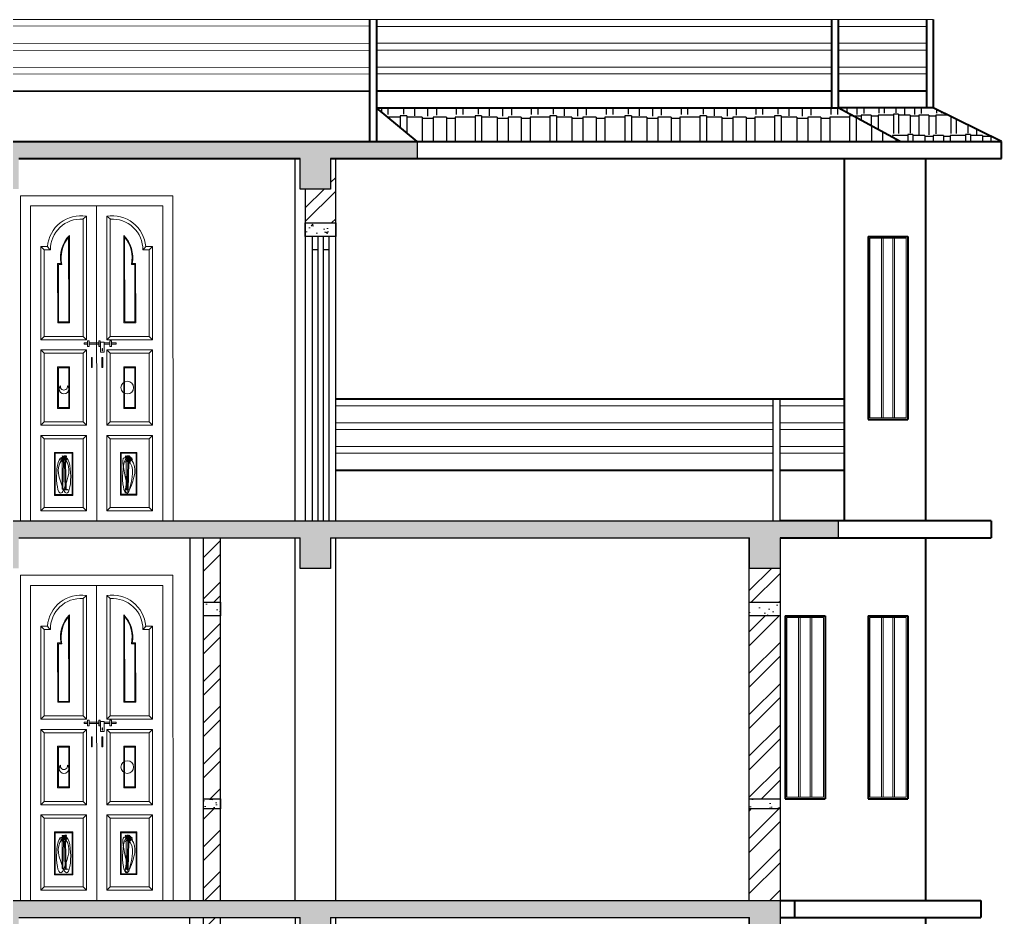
# Model space of a CAD drawing. Header units: inches. Extents: x -5587 to 4723, y -10407 to -7342.
# Drawn here: x 2697.2 to 2986.9, y -8529 to -8264 of the extents above; entities that cross this region are included whole.
import ezdxf

# ---------------------------------------------------------------- set-up
doc = ezdxf.new("R2010")
doc.units = ezdxf.units.IN
doc.header["$LTSCALE"] = 0.5
doc.header["$MEASUREMENT"] = 0
for name, color, linetype, lineweight in [('Dimention', 5, 'Continuous', 20), ('door', 202, 'Continuous', 5), ('elev 25', 143, 'Continuous', 20), ('HACTH', 8, 'Continuous', 5), ('wall', 20, 'Continuous', 40), ('win door light', 30, 'Continuous', 18)]:
    doc.layers.add(name, color=color, linetype=linetype, lineweight=lineweight)
pattern_1 = [(45, (9901.434, -126.219), (-6.098796, 6.098796), []), (45, (9905.5, -126.219), (-6.098796, 6.098796), [])]
pattern_2 = [(50, (9901.4343, -126.219), (7.1726018, -0.6275213), [0.75, -8.25]), (355, (9901.434, -126.219), (-1.3875133, 7.5219213), [0.6, -6.6]), (100.451444, (9902.032, -126.271), (5.7850885, 6.8944), [0.637402, -7.011421]), (46.1842, (9901.434, -124.219), (10.672413, -1.655193), [1.125, -12.375]), (96.63564, (9902.324, -124.357), (9.346619, 9.741186), [0.956103, -10.517138]), (351.18416, (9901.434, -124.219), (9.346619, 9.741186), [0.9, -9.9]), (21, (9902.4343, -124.719), (5.9690705, -4.026189), [0.75, -8.25]), (326, (9902.434, -124.719), (2.4331533, 7.2515005), [0.6, -6.6]), (71.451445, (9902.932, -125.0545), (8.4022238, 3.2253115), [0.637402, -7.011421]), (37.5, (9901.4343, -126.219), (0.12159855, 3.32893854), [0, -6.52, 0, -6.7, 0, -6.625]), (7.5, (9901.4343, -126.219), (2.6306954, 3.9441171), [0, -3.82, 0, -6.37, 0, -2.525]), (327.5, (9899.2043, -126.219), (5.33822436, -0.2255487), [0, -2.5, 0, -7.8, 0, -10.35]), (317.5, (9898.2043, -126.219), (5.8318617, 1.0010498), [0, -3.25, 0, -5.18, 0, -7.35])]

msp = doc.modelspace()

# ---------------------------------------------------------------- hatches: boundary and pattern name
h = msp.add_hatch()
h.set_pattern_fill('AR-RSHKE', color=256, scale=0.65, angle=180)
h.set_pattern_definition([(180, (7381.2524, -126.219), (-16.575, -7.8), [3.9, -3.25, 4.55, -1.95, 5.85, -2.6]), (180, (7377.3524, -126.544), (-16.575, -7.8), [3.25, -12.35, 2.6, -3.9]), (180, (7369.5524, -125.7315), (-16.575, -7.8), [1.95, -20.15]), (270, (7381.2524, -126.219), (5.525, -7.8), [7.475, -23.725]), (270, (7377.3524, -126.219), (5.525, -7.8), [7.3125, -23.8875]), (270, (7374.1024, -126.219), (5.525, -7.8), [6.825, -24.375]), (270, (7369.5524, -125.7315), (5.525, -7.8), [7.475, -23.725]), (270, (7367.6024, -125.7315), (5.525, -7.8), [7.475, -23.725]), (270, (7361.7524, -126.219), (5.525, -7.8), [7.15, -24.05])])
h.paths.add_polyline_path([(2957.02, -8299.97), (2938.73, -8289.97), (2802.5, -8289.97), (2814.5, -8299.97)])
h = msp.add_hatch()
h.set_pattern_fill('AR-RSHKE', color=256, scale=0.5, angle=180)
h.set_pattern_definition([(180, (7381.2524, -126.219), (-12.75, -6), [3, -2.5, 3.5, -1.5, 4.5, -2]), (180, (7378.2524, -126.469), (-12.75, -6), [2.5, -9.5, 2, -3]), (180, (7372.2524, -125.844), (-12.75, -6), [1.5, -15.5]), (270, (7381.2524, -126.219), (4.25, -6), [5.75, -18.25]), (270, (7378.2524, -126.219), (4.25, -6), [5.625, -18.375]), (270, (7375.7524, -126.219), (4.25, -6), [5.25, -18.75]), (270, (7372.2524, -125.844), (4.25, -6), [5.75, -18.25]), (270, (7370.7524, -125.844), (4.25, -6), [5.75, -18.25]), (270, (7366.2524, -126.219), (4.25, -6), [5.5, -18.5])])
h.paths.add_polyline_path([(2986.87, -8299.97), (2966.79, -8289.97), (2938.73, -8289.97), (2957.02, -8299.97)])
at = {"layer": 'Dimention', "ltscale": 40, "true_color": 0xf26722}
h = msp.add_hatch(dxfattribs=at)
h.set_pattern_fill('ANSI32', color=30, scale=23)
h.set_pattern_definition(pattern_1)
h.paths.add_polyline_path([(2790.5, -8304.97), (2789, -8304.97), (2789, -8313.97), (2781.5, -8313.97), (2781.5, -8323.97), (2790.5, -8323.97)])
h = msp.add_hatch(dxfattribs=at)
h.set_pattern_fill('ANSI32', color=30, scale=23)
h.set_pattern_definition(pattern_1)
h.paths.add_polyline_path([(2751.5, -8435.97), (2756.5, -8435.97), (2756.5, -8416.97), (2751.5, -8416.97)])
h = msp.add_hatch(dxfattribs=at)
h.set_pattern_fill('ANSI32', color=30, scale=23)
h.set_pattern_definition(pattern_1)
h.paths.add_polyline_path([(2921.59, -8435.97), (2921.59, -8425.97), (2912.47, -8425.97), (2912.47, -8435.97)])
h = msp.add_hatch(dxfattribs=at)
h.set_pattern_fill('ANSI32', color=30, scale=23)
h.set_pattern_definition(pattern_1)
h.paths.add_polyline_path([(2756.5, -8439.97), (2751.5, -8439.97), (2751.5, -8493.97), (2756.5, -8493.97)])
h = msp.add_hatch(dxfattribs=at)
h.set_pattern_fill('ANSI32', color=30, scale=23)
h.set_pattern_definition(pattern_1)
h.paths.add_polyline_path([(2921.59, -8439.97), (2912.47, -8439.97), (2912.47, -8493.97), (2921.59, -8493.97)])
h = msp.add_hatch(dxfattribs=at)
h.set_pattern_fill('ANSI32', color=30, scale=23)
h.set_pattern_definition(pattern_1)
h.paths.add_polyline_path([(2756.5, -8496.97), (2751.5, -8496.97), (2751.5, -8523.97), (2756.5, -8523.97)])
h = msp.add_hatch(dxfattribs=at)
h.set_pattern_fill('ANSI32', color=30, scale=23)
h.set_pattern_definition(pattern_1)
h.paths.add_polyline_path([(2912.47, -8523.97), (2921.59, -8523.97), (2921.59, -8496.97), (2912.47, -8496.97)])
h = msp.add_hatch(dxfattribs=at)
h.set_pattern_fill('ANSI32', color=30, scale=23)
h.set_pattern_definition(pattern_1)
h.paths.add_polyline_path([(2751.5, -8547.97), (2756.5, -8547.97), (2756.5, -8528.97), (2751.5, -8528.97)])
at = {"layer": 'HACTH'}
h = msp.add_hatch(dxfattribs=at)
h.set_pattern_fill('AR-CONC', color=256)
h.set_pattern_definition(pattern_2)
h.paths.add_polyline_path([(2688, -8304.97), (2688, -8313.97), (2697, -8313.97), (2697, -8304.97), (2780, -8304.97), (2780, -8313.97), (2789, -8313.97), (2789, -8304.97), (2814.5, -8304.97), (2814.5, -8299.97), (2560.35, -8299.97), (2560.35, -8304.97), (2560.35, -8313.97), (2569.35, -8313.97), (2569.36, -8304.97)])
h = msp.add_hatch(dxfattribs=at)
h.set_pattern_fill('AR-CONC', color=256)
h.set_pattern_definition(pattern_2)
h.paths.add_polyline_path([(2781.5, -8327.97), (2790.5, -8327.97), (2790.5, -8323.97), (2781.5, -8323.97)])
h = msp.add_hatch(dxfattribs=at)
h.set_pattern_fill('AR-CONC', color=256)
h.set_pattern_definition(pattern_2)
h.paths.add_polyline_path([(2921.59, -8411.97), (2938.82, -8411.97), (2938.82, -8416.97), (2921.59, -8416.97), (2921.59, -8425.97), (2912.47, -8425.97), (2912.47, -8416.97), (2789, -8416.97), (2789, -8425.97), (2780, -8425.97), (2780, -8416.97), (2697, -8416.97), (2697, -8425.97), (2688, -8425.97), (2688, -8416.97), (2680.93, -8416.97), (2600.93, -8360.97), (2560.35, -8360.97), (2560.35, -8355.97), (2612.5, -8355.97), (2612.5, -8362.97), (2622.5, -8362.97), (2622.5, -8369.97), (2632.5, -8369.97), (2632.5, -8376.97), (2642.5, -8376.97), (2642.5, -8383.97), (2652.5, -8383.97), (2652.5, -8390.97), (2662.5, -8390.97), (2662.5, -8397.97), (2672.5, -8397.97), (2672.5, -8404.97), (2682.5, -8404.97), (2682.5, -8411.97)])
h = msp.add_hatch(dxfattribs=at)
h.set_pattern_fill('AR-CONC', color=256)
h.set_pattern_definition(pattern_2)
h.paths.add_polyline_path([(2756.5, -8439.97), (2756.5, -8435.97), (2751.5, -8435.97), (2751.5, -8439.97)])
h = msp.add_hatch(dxfattribs=at)
h.set_pattern_fill('AR-CONC', color=256)
h.set_pattern_definition(pattern_2)
h.paths.add_polyline_path([(2921.59, -8439.97), (2921.59, -8435.97), (2912.47, -8435.97), (2912.47, -8439.97)])
h = msp.add_hatch(dxfattribs=at)
h.set_pattern_fill('AR-CONC', color=256)
h.set_pattern_definition(pattern_2)
h.paths.add_polyline_path([(2612.5, -8467.97), (2560.35, -8467.97), (2560.35, -8472.97), (2600.93, -8472.97), (2680.93, -8528.97), (2688, -8528.97), (2688, -8537.97), (2697, -8537.97), (2697, -8528.97), (2780, -8528.97), (2780, -8537.97), (2789, -8537.97), (2789, -8528.97), (2912.59, -8528.97), (2912.59, -8537.97), (2921.59, -8537.97), (2921.59, -8528.97), (2921.59, -8523.97), (2742.5, -8523.97), (2742.5, -8523.97), (2739.48, -8523.97), (2697.5, -8523.97), (2682.5, -8523.97), (2682.5, -8516.97), (2672.5, -8516.97), (2672.5, -8509.97), (2662.5, -8509.97), (2662.5, -8502.97), (2652.5, -8502.97), (2652.5, -8495.97), (2642.5, -8495.97), (2642.5, -8488.97), (2632.5, -8488.97), (2632.5, -8481.97), (2622.5, -8481.97), (2622.5, -8474.97), (2612.5, -8474.97)])
h = msp.add_hatch(dxfattribs=at)
h.set_pattern_fill('AR-CONC', color=256)
h.set_pattern_definition(pattern_2)
h.paths.add_polyline_path([(2756.5, -8496.97), (2756.5, -8493.97), (2751.5, -8493.97), (2751.5, -8496.97)])
h = msp.add_hatch(dxfattribs=at)
h.set_pattern_fill('AR-CONC', color=256)
h.set_pattern_definition(pattern_2)
h.paths.add_polyline_path([(2921.59, -8496.97), (2921.59, -8493.97), (2912.47, -8493.97), (2912.47, -8496.97)])

# ---------------------------------------------------------------- linework, layer by layer
for p, q in [((2814.5, -8299.97), (2814.5, -8304.97)), ((2778.5, -8411.97), (2778.5, -8304.97)), ((2790.5, -8411.97), (2790.5, -8304.97)), ((2790.5, -8411.97), (2790.5, -8304.97)), ((2781.5, -8313.97), (2781.5, -8411.97)), ((2783.5, -8327.97), (2783.5, -8411.97)), ((2785.25, -8327.97), (2785.25, -8411.97)), ((2786.75, -8327.97), (2786.75, -8411.97)), ((2788.5, -8327.97), (2788.5, -8411.97)), ((2785.25, -8331.97), (2783.5, -8331.97)), ((2788.5, -8331.97), (2786.75, -8331.97)), ((2919.59, -8411.97), (2919.59, -8375.97)), ((2921.59, -8411.97), (2921.59, -8375.97)), ((2938.82, -8416.97), (2938.82, -8411.97)), ((2697, -8416.97), (2780, -8416.97)), ((2747.5, -8416.97), (2747.5, -8523.97)), ((2751.5, -8523.97), (2751.5, -8416.97)), ((2756.5, -8523.97), (2756.5, -8416.97)), ((2778.5, -8523.97), (2778.5, -8416.97)), ((2789, -8416.97), (2912.59, -8416.97)), ((2790.5, -8523.97), (2790.5, -8416.97)), ((2912.47, -8523.97), (2912.47, -8416.97)), ((2921.59, -8416.97), (2921.59, -8635.97)), ((2697, -8528.97), (2780, -8528.97)), ((2747.5, -8635.97), (2747.5, -8528.97)), ((2751.5, -8635.97), (2751.5, -8528.97)), ((2756.5, -8635.97), (2756.5, -8528.97)), ((2778.5, -8528.97), (2778.5, -8635.97)), ((2789, -8528.97), (2912.59, -8528.97)), ((2790.5, -8635.97), (2790.5, -8528.97)), ((2912.47, -8635.97), (2912.47, -8528.97))]:
    msp.add_line(p, q)
for points in [[(2789, -8304.97), (2789, -8313.97), (2780, -8313.97), (2780, -8304.97)], [(2682.5, -8411.97), (2921.59, -8411.97)], [(2789, -8416.97), (2789, -8425.97), (2780, -8425.97), (2780, -8416.97)], [(2921.59, -8416.97), (2921.59, -8425.97), (2912.59, -8425.97), (2912.59, -8416.97)], [(2682.5, -8523.97), (2921.59, -8523.97)], [(2789, -8528.97), (2789, -8537.97), (2780, -8537.97), (2780, -8528.97)], [(2921.59, -8528.97), (2921.59, -8537.97), (2912.59, -8537.97), (2912.59, -8528.97)]]:
    msp.add_lwpolyline(points)
for points in [[(2781.5, -8323.97), (2790.5, -8323.97), (2790.5, -8327.97), (2781.5, -8327.97)], [(2751.5, -8435.97), (2756.5, -8435.97), (2756.5, -8439.97), (2751.5, -8439.97)], [(2912.47, -8435.97), (2921.59, -8435.97), (2921.59, -8439.97), (2912.47, -8439.97)], [(2751.5, -8493.97), (2756.5, -8493.97), (2756.5, -8496.97), (2751.5, -8496.97)], [(2912.47, -8493.97), (2921.59, -8493.97), (2921.59, -8496.97), (2912.47, -8496.97)]]:
    msp.add_lwpolyline(points, close=True)
at = {"layer": 'door'}
for p, q in [((2697.5, -8411.97), (2697.48, -8315.97)), ((2697.48, -8315.97), (2742.48, -8315.97)), ((2742.48, -8315.97), (2742.5, -8411.97)), ((2700.45, -8318.97), (2700.48, -8411.97)), ((2739.45, -8318.97), (2700.45, -8318.97)), ((2719.95, -8318.97), (2719.98, -8411.97)), ((2739.48, -8411.97), (2739.45, -8318.97)), ((2715.95, -8322.81), (2716.95, -8321.97)), ((2723.95, -8322.81), (2722.95, -8321.97)), ((2703.45, -8330.97), (2704.45, -8331.97)), ((2705.45, -8330.97), (2706.18, -8331.97)), ((2734.45, -8330.97), (2733.73, -8331.97)), ((2736.45, -8330.97), (2735.45, -8331.97)), ((2704.48, -8357.47), (2703.48, -8358.47)), ((2716.98, -8358.47), (2715.98, -8357.47)), ((2722.98, -8358.47), (2723.98, -8357.47)), ((2735.48, -8357.47), (2736.48, -8358.47)), ((2703.48, -8361.47), (2704.48, -8362.47)), ((2716.98, -8361.47), (2715.98, -8362.47)), ((2722.98, -8361.47), (2723.98, -8362.47)), ((2736.48, -8361.47), (2735.48, -8362.47)), ((2704.48, -8382.72), (2703.48, -8383.72)), ((2716.98, -8383.72), (2715.98, -8382.72)), ((2722.98, -8383.72), (2723.98, -8382.72)), ((2735.48, -8382.72), (2736.48, -8383.72)), ((2703.48, -8386.72), (2704.48, -8387.72)), ((2716.98, -8386.72), (2715.98, -8387.72)), ((2722.98, -8386.72), (2723.98, -8387.72)), ((2736.48, -8386.72), (2735.48, -8387.72)), ((2709.89, -8393.92), (2709.5, -8393.29)), ((2710.49, -8393.76), (2709.73, -8393.32)), ((2711.13, -8392.95), (2709.74, -8392.78)), ((2710.38, -8393.76), (2709.78, -8393.49)), ((2709.87, -8393.16), (2709.82, -8392.76)), ((2710.05, -8393.32), (2709.84, -8393.05)), ((2709.85, -8393), (2710.01, -8392.73)), ((2711.03, -8393.16), (2709.85, -8393)), ((2710.06, -8393.44), (2709.87, -8393.16)), ((2709.9, -8393.32), (2711.13, -8392.95)), ((2710.27, -8393.11), (2709.95, -8393)), ((2710.12, -8393.7), (2709.96, -8392.95)), ((2710.01, -8393.27), (2710.34, -8392.84)), ((2711.13, -8393.49), (2710.01, -8393.27)), ((2710.05, -8393.32), (2710.22, -8392.95)), ((2710.05, -8393.76), (2710.05, -8393.32)), ((2710.06, -8393.07), (2710.12, -8392.73)), ((2710.13, -8393.27), (2710.06, -8393.07)), ((2710.12, -8393.38), (2710.17, -8392.89)), ((2710.34, -8393.97), (2710.12, -8393.38)), ((2710.27, -8393.11), (2710.49, -8392.84)), ((2711.03, -8393.81), (2710.27, -8393.11)), ((2710.39, -8392.7), (2710.44, -8392.85)), ((2710.42, -8393.01), (2710.46, -8392.76)), ((2710.48, -8393.67), (2710.42, -8393.01)), ((2710.43, -8392.98), (2710.51, -8392.86)), ((2710.44, -8392.91), (2710.55, -8392.79)), ((2710.45, -8392.83), (2710.6, -8392.68)), ((2710.45, -8393.28), (2710.66, -8393.1)), ((2710.46, -8392.76), (2710.54, -8392.7)), ((2710.48, -8393.67), (2710.59, -8393.33)), ((2710.54, -8392.94), (2710.49, -8392.68)), ((2710.49, -8393.76), (2711.03, -8393.16)), ((2710.63, -8393.01), (2710.54, -8392.94)), ((2710.55, -8393.81), (2710.61, -8393.43)), ((2710.55, -8393.81), (2710.77, -8393.49)), ((2710.68, -8392.95), (2710.58, -8392.78)), ((2710.59, -8393.4), (2710.6, -8393.04)), ((2710.59, -8393.33), (2710.85, -8393.1)), ((2710.6, -8393.04), (2710.75, -8392.86)), ((2710.6, -8393.27), (2710.75, -8393.13)), ((2710.61, -8393.43), (2710.77, -8393.22)), ((2710.66, -8393.1), (2710.77, -8392.6)), ((2710.66, -8393.65), (2710.71, -8393.43)), ((2710.71, -8393.43), (2710.82, -8393.32)), ((2710.75, -8393.13), (2710.84, -8392.94)), ((2711.03, -8393.16), (2710.76, -8392.73)), ((2710.88, -8392.94), (2710.93, -8392.62)), ((2711.13, -8392.95), (2710.97, -8392.89)), ((2711.08, -8393.76), (2711.13, -8393.49)), ((2728.36, -8393.07), (2729.8, -8392.73)), ((2729.79, -8393.27), (2728.36, -8393.07)), ((2728.36, -8393.44), (2728.55, -8393.16)), ((2728.57, -8393), (2728.41, -8392.73)), ((2728.41, -8393.27), (2729.59, -8392.84)), ((2728.79, -8393.49), (2728.41, -8393.27)), ((2729.8, -8393.7), (2728.46, -8392.95)), ((2728.52, -8393.32), (2728.79, -8392.95)), ((2728.55, -8393.16), (2728.6, -8392.76)), ((2728.9, -8393.16), (2728.57, -8393)), ((2728.79, -8392.95), (2728.68, -8392.78)), ((2728.79, -8392.95), (2728.95, -8392.89)), ((2728.84, -8393.76), (2728.79, -8393.49)), ((2728.9, -8393.16), (2729.17, -8392.73)), ((2728.9, -8393.81), (2729.65, -8393.11)), ((2729.44, -8393.76), (2728.9, -8393.16)), ((2729.05, -8392.94), (2728.99, -8392.62)), ((2729.33, -8393.33), (2729.07, -8393.1)), ((2729.17, -8393.13), (2729.09, -8392.94)), ((2729.21, -8393.43), (2729.1, -8393.32)), ((2729.32, -8393.43), (2729.15, -8393.22)), ((2729.37, -8393.81), (2729.15, -8393.49)), ((2729.26, -8393.1), (2729.16, -8392.6)), ((2729.33, -8393.27), (2729.17, -8393.13)), ((2729.32, -8393.04), (2729.18, -8392.86)), ((2729.26, -8393.65), (2729.21, -8393.43)), ((2729.25, -8392.95), (2729.34, -8392.78)), ((2729.48, -8393.28), (2729.26, -8393.1)), ((2729.29, -8393.01), (2729.38, -8392.94)), ((2729.47, -8392.83), (2729.32, -8392.68)), ((2729.33, -8393.4), (2729.32, -8393.04)), ((2729.37, -8393.81), (2729.32, -8393.43)), ((2729.44, -8393.67), (2729.33, -8393.33)), ((2729.38, -8392.94), (2729.43, -8392.68)), ((2729.47, -8392.76), (2729.38, -8392.7)), ((2729.48, -8392.91), (2729.38, -8392.79)), ((2729.49, -8392.98), (2729.41, -8392.86)), ((2729.65, -8393.11), (2729.44, -8392.84)), ((2729.44, -8393.67), (2729.5, -8393.01)), ((2729.44, -8393.76), (2730.19, -8393.32)), ((2729.5, -8393.01), (2729.47, -8392.76)), ((2729.54, -8392.7), (2729.49, -8392.85)), ((2729.54, -8393.76), (2730.14, -8393.49)), ((2729.59, -8393.97), (2729.8, -8393.38)), ((2729.65, -8393.11), (2729.98, -8393)), ((2729.87, -8393.32), (2729.71, -8392.95)), ((2729.8, -8393.38), (2729.75, -8392.89)), ((2729.87, -8393.32), (2730.08, -8393.05)), ((2729.87, -8393.76), (2729.87, -8393.32)), ((2730.03, -8393.92), (2730.43, -8393.29)), ((2709.95, -8394.19), (2709.28, -8393.81)), ((2709.95, -8394.19), (2709.34, -8394.12)), ((2709.89, -8393.92), (2709.68, -8393.86)), ((2709.69, -8394.19), (2711.08, -8393.76)), ((2709.8, -8394.57), (2709.69, -8394.19)), ((2709.74, -8402.59), (2709.8, -8394.57)), ((2710.16, -8394.24), (2709.89, -8393.92)), ((2710.11, -8394.35), (2709.89, -8394.35)), ((2710.05, -8393.76), (2709.95, -8393.7)), ((2710.27, -8394.51), (2709.95, -8394.19)), ((2709.96, -8402.59), (2710.23, -8394.08)), ((2710.16, -8394.24), (2710.05, -8393.76)), ((2710.07, -8394.57), (2710.12, -8393.7)), ((2710.27, -8394.51), (2710.16, -8394.24)), ((2710.23, -8394.08), (2710.55, -8393.81)), ((2710.49, -8394.62), (2710.27, -8394.51)), ((2710.49, -8393.76), (2710.38, -8393.76)), ((2710.39, -8393.94), (2710.48, -8393.67)), ((2710.76, -8394.67), (2710.49, -8393.76)), ((2710.65, -8402.64), (2710.49, -8394.62)), ((2710.76, -8394.67), (2710.97, -8394.3)), ((2710.97, -8402.69), (2710.76, -8394.67)), ((2710.97, -8394.3), (2711.03, -8393.81)), ((2728.36, -8394.57), (2729.8, -8393.7)), ((2728.46, -8402.59), (2729.69, -8394.08)), ((2728.63, -8394.57), (2728.73, -8394.19)), ((2728.68, -8402.59), (2728.63, -8394.57)), ((2728.73, -8394.19), (2728.84, -8393.76)), ((2728.95, -8394.3), (2728.9, -8393.81)), ((2729.17, -8394.67), (2728.95, -8394.3)), ((2728.95, -8402.69), (2729.17, -8394.67)), ((2729.17, -8394.67), (2729.44, -8393.76)), ((2729.27, -8402.64), (2729.44, -8394.62)), ((2729.69, -8394.08), (2729.37, -8393.81)), ((2729.53, -8393.94), (2729.44, -8393.67)), ((2729.44, -8393.76), (2729.54, -8393.76)), ((2729.44, -8394.62), (2729.65, -8394.51)), ((2729.65, -8394.51), (2729.98, -8394.19)), ((2729.65, -8394.51), (2729.76, -8394.24)), ((2729.76, -8394.24), (2729.87, -8393.76)), ((2729.76, -8394.24), (2730.03, -8393.92)), ((2729.81, -8394.35), (2730.03, -8394.35)), ((2729.87, -8393.76), (2729.98, -8393.7)), ((2729.98, -8394.19), (2730.64, -8393.81)), ((2729.98, -8394.19), (2730.58, -8394.12)), ((2730.03, -8393.92), (2730.25, -8393.86)), ((2710.97, -8402.8), (2709.74, -8402.59)), ((2710.97, -8402.8), (2709.96, -8402.59)), ((2710.97, -8402.8), (2710.65, -8402.64)), ((2710.97, -8402.8), (2710.97, -8402.69)), ((2728.95, -8402.8), (2728.46, -8402.59)), ((2728.95, -8402.8), (2728.68, -8402.59)), ((2728.95, -8402.8), (2729.27, -8402.64)), ((2728.95, -8402.8), (2728.95, -8402.69)), ((2704.48, -8407.97), (2703.48, -8408.97)), ((2716.98, -8408.97), (2715.98, -8407.97)), ((2722.98, -8408.97), (2723.98, -8407.97)), ((2735.48, -8407.97), (2736.48, -8408.97)), ((2697.5, -8411.97), (2739.48, -8411.97)), ((2742.5, -8411.97), (2739.48, -8411.97)), ((2697.5, -8523.97), (2697.48, -8427.97)), ((2697.48, -8427.97), (2742.48, -8427.97)), ((2742.48, -8427.97), (2742.5, -8523.97)), ((2700.45, -8430.97), (2700.48, -8523.97)), ((2739.45, -8430.97), (2700.45, -8430.97)), ((2719.95, -8430.97), (2719.98, -8523.97)), ((2739.48, -8523.97), (2739.45, -8430.97)), ((2715.95, -8434.81), (2716.95, -8433.97)), ((2723.95, -8434.81), (2722.95, -8433.97)), ((2703.45, -8442.97), (2704.45, -8443.97)), ((2705.45, -8442.97), (2706.18, -8443.97)), ((2734.45, -8442.97), (2733.73, -8443.97)), ((2736.45, -8442.97), (2735.45, -8443.97)), ((2704.48, -8469.47), (2703.48, -8470.47)), ((2716.98, -8470.47), (2715.98, -8469.47)), ((2722.98, -8470.47), (2723.98, -8469.47)), ((2735.48, -8469.47), (2736.48, -8470.47)), ((2703.48, -8473.47), (2704.48, -8474.47)), ((2716.98, -8473.47), (2715.98, -8474.47)), ((2722.98, -8473.47), (2723.98, -8474.47)), ((2736.48, -8473.47), (2735.48, -8474.47)), ((2704.48, -8494.72), (2703.48, -8495.72)), ((2716.98, -8495.72), (2715.98, -8494.72)), ((2722.98, -8495.72), (2723.98, -8494.72)), ((2735.48, -8494.72), (2736.48, -8495.72)), ((2703.48, -8498.72), (2704.48, -8499.72)), ((2716.98, -8498.72), (2715.98, -8499.72)), ((2722.98, -8498.72), (2723.98, -8499.72)), ((2736.48, -8498.72), (2735.48, -8499.72)), ((2709.95, -8506.19), (2709.28, -8505.81)), ((2709.95, -8506.19), (2709.34, -8506.12)), ((2709.89, -8505.92), (2709.5, -8505.29)), ((2709.89, -8505.92), (2709.68, -8505.86)), ((2709.69, -8506.19), (2711.08, -8505.76)), ((2709.8, -8506.57), (2709.69, -8506.19)), ((2710.49, -8505.76), (2709.73, -8505.32)), ((2711.13, -8504.95), (2709.74, -8504.78)), ((2710.38, -8505.76), (2709.78, -8505.49)), ((2709.87, -8505.16), (2709.82, -8504.76)), ((2710.05, -8505.32), (2709.84, -8505.05)), ((2709.85, -8505), (2710.01, -8504.73)), ((2711.03, -8505.16), (2709.85, -8505)), ((2710.06, -8505.44), (2709.87, -8505.16)), ((2710.16, -8506.24), (2709.89, -8505.92)), ((2710.11, -8506.35), (2709.89, -8506.35)), ((2709.9, -8505.32), (2711.13, -8504.95)), ((2710.27, -8505.11), (2709.95, -8505)), ((2710.05, -8505.76), (2709.95, -8505.7)), ((2710.27, -8506.51), (2709.95, -8506.19)), ((2710.12, -8505.7), (2709.96, -8504.95)), ((2709.96, -8514.59), (2710.23, -8506.08)), ((2710.01, -8505.27), (2710.34, -8504.84)), ((2711.13, -8505.49), (2710.01, -8505.27)), ((2710.05, -8505.32), (2710.22, -8504.95)), ((2710.05, -8505.76), (2710.05, -8505.32)), ((2710.16, -8506.24), (2710.05, -8505.76)), ((2710.06, -8505.07), (2710.12, -8504.73)), ((2710.13, -8505.27), (2710.06, -8505.07)), ((2710.07, -8506.57), (2710.12, -8505.7)), ((2710.12, -8505.38), (2710.17, -8504.89)), ((2710.34, -8505.97), (2710.12, -8505.38)), ((2710.27, -8506.51), (2710.16, -8506.24)), ((2710.23, -8506.08), (2710.55, -8505.81)), ((2710.27, -8505.11), (2710.49, -8504.84)), ((2711.03, -8505.81), (2710.27, -8505.11)), ((2710.49, -8505.76), (2710.38, -8505.76)), ((2710.39, -8504.7), (2710.44, -8504.85)), ((2710.39, -8505.94), (2710.48, -8505.67)), ((2710.42, -8505.01), (2710.46, -8504.76)), ((2710.48, -8505.67), (2710.42, -8505.01)), ((2710.43, -8504.98), (2710.51, -8504.86)), ((2710.44, -8504.91), (2710.55, -8504.79)), ((2710.45, -8504.83), (2710.6, -8504.68)), ((2710.45, -8505.28), (2710.66, -8505.1)), ((2710.46, -8504.76), (2710.54, -8504.7)), ((2710.48, -8505.67), (2710.59, -8505.33)), ((2710.54, -8504.94), (2710.49, -8504.68)), ((2710.49, -8505.76), (2711.03, -8505.16)), ((2710.76, -8506.67), (2710.49, -8505.76)), ((2710.63, -8505.01), (2710.54, -8504.94)), ((2710.55, -8505.81), (2710.61, -8505.43)), ((2710.55, -8505.81), (2710.77, -8505.49)), ((2710.68, -8504.95), (2710.58, -8504.78)), ((2710.59, -8505.4), (2710.6, -8505.04)), ((2710.59, -8505.33), (2710.85, -8505.1)), ((2710.6, -8505.04), (2710.75, -8504.86)), ((2710.6, -8505.27), (2710.75, -8505.13)), ((2710.61, -8505.43), (2710.77, -8505.22)), ((2710.66, -8505.1), (2710.77, -8504.6)), ((2710.66, -8505.65), (2710.71, -8505.43)), ((2710.71, -8505.43), (2710.82, -8505.32)), ((2710.75, -8505.13), (2710.84, -8504.94)), ((2711.03, -8505.16), (2710.76, -8504.73)), ((2710.76, -8506.67), (2710.97, -8506.3)), ((2710.88, -8504.94), (2710.93, -8504.62)), ((2711.13, -8504.95), (2710.97, -8504.89)), ((2710.97, -8506.3), (2711.03, -8505.81)), ((2711.08, -8505.76), (2711.13, -8505.49)), ((2728.36, -8505.07), (2729.8, -8504.73)), ((2729.79, -8505.27), (2728.36, -8505.07)), ((2728.36, -8505.44), (2728.55, -8505.16)), ((2728.36, -8506.57), (2729.8, -8505.7)), ((2728.57, -8505), (2728.41, -8504.73)), ((2728.41, -8505.27), (2729.59, -8504.84)), ((2728.79, -8505.49), (2728.41, -8505.27)), ((2729.8, -8505.7), (2728.46, -8504.95)), ((2728.46, -8514.59), (2729.69, -8506.08)), ((2728.52, -8505.32), (2728.79, -8504.95)), ((2728.55, -8505.16), (2728.6, -8504.76)), ((2728.9, -8505.16), (2728.57, -8505)), ((2728.63, -8506.57), (2728.73, -8506.19)), ((2728.79, -8504.95), (2728.68, -8504.78)), ((2728.73, -8506.19), (2728.84, -8505.76)), ((2728.79, -8504.95), (2728.95, -8504.89)), ((2728.84, -8505.76), (2728.79, -8505.49)), ((2728.9, -8505.16), (2729.17, -8504.73)), ((2728.9, -8505.81), (2729.65, -8505.11)), ((2729.44, -8505.76), (2728.9, -8505.16)), ((2728.95, -8506.3), (2728.9, -8505.81)), ((2729.17, -8506.67), (2728.95, -8506.3)), ((2729.05, -8504.94), (2728.99, -8504.62)), ((2729.33, -8505.33), (2729.07, -8505.1)), ((2729.17, -8505.13), (2729.09, -8504.94)), ((2729.21, -8505.43), (2729.1, -8505.32)), ((2729.32, -8505.43), (2729.15, -8505.22)), ((2729.37, -8505.81), (2729.15, -8505.49)), ((2729.26, -8505.1), (2729.16, -8504.6)), ((2729.33, -8505.27), (2729.17, -8505.13)), ((2729.17, -8506.67), (2729.44, -8505.76)), ((2729.32, -8505.04), (2729.18, -8504.86)), ((2729.26, -8505.65), (2729.21, -8505.43)), ((2729.25, -8504.95), (2729.34, -8504.78)), ((2729.48, -8505.28), (2729.26, -8505.1)), ((2729.29, -8505.01), (2729.38, -8504.94)), ((2729.47, -8504.83), (2729.32, -8504.68)), ((2729.33, -8505.4), (2729.32, -8505.04)), ((2729.37, -8505.81), (2729.32, -8505.43)), ((2729.44, -8505.67), (2729.33, -8505.33)), ((2729.69, -8506.08), (2729.37, -8505.81)), ((2729.38, -8504.94), (2729.43, -8504.68)), ((2729.47, -8504.76), (2729.38, -8504.7)), ((2729.48, -8504.91), (2729.38, -8504.79)), ((2729.49, -8504.98), (2729.41, -8504.86)), ((2729.65, -8505.11), (2729.44, -8504.84)), ((2729.44, -8505.67), (2729.5, -8505.01)), ((2729.44, -8505.76), (2730.19, -8505.32)), ((2729.53, -8505.94), (2729.44, -8505.67)), ((2729.44, -8505.76), (2729.54, -8505.76)), ((2729.5, -8505.01), (2729.47, -8504.76)), ((2729.54, -8504.7), (2729.49, -8504.85)), ((2729.54, -8505.76), (2730.14, -8505.49)), ((2729.59, -8505.97), (2729.8, -8505.38)), ((2729.65, -8505.11), (2729.98, -8505)), ((2729.65, -8506.51), (2729.98, -8506.19)), ((2729.65, -8506.51), (2729.76, -8506.24)), ((2729.87, -8505.32), (2729.71, -8504.95)), ((2729.8, -8505.38), (2729.75, -8504.89)), ((2729.76, -8506.24), (2729.87, -8505.76)), ((2729.76, -8506.24), (2730.03, -8505.92)), ((2729.81, -8506.35), (2730.03, -8506.35)), ((2729.87, -8505.32), (2730.08, -8505.05)), ((2729.87, -8505.76), (2729.87, -8505.32)), ((2729.87, -8505.76), (2729.98, -8505.7)), ((2729.98, -8506.19), (2730.64, -8505.81)), ((2729.98, -8506.19), (2730.58, -8506.12)), ((2730.03, -8505.92), (2730.43, -8505.29)), ((2730.03, -8505.92), (2730.25, -8505.86)), ((2709.74, -8514.59), (2709.8, -8506.57)), ((2710.49, -8506.62), (2710.27, -8506.51)), ((2710.65, -8514.64), (2710.49, -8506.62)), ((2710.97, -8514.69), (2710.76, -8506.67)), ((2728.68, -8514.59), (2728.63, -8506.57)), ((2728.95, -8514.69), (2729.17, -8506.67)), ((2729.27, -8514.64), (2729.44, -8506.62)), ((2729.44, -8506.62), (2729.65, -8506.51)), ((2710.97, -8514.8), (2709.74, -8514.59)), ((2710.97, -8514.8), (2709.96, -8514.59)), ((2710.97, -8514.8), (2710.65, -8514.64)), ((2710.97, -8514.8), (2710.97, -8514.69)), ((2728.95, -8514.8), (2728.46, -8514.59)), ((2728.95, -8514.8), (2728.68, -8514.59)), ((2728.95, -8514.8), (2729.27, -8514.64)), ((2728.95, -8514.8), (2728.95, -8514.69)), ((2704.48, -8519.97), (2703.48, -8520.97)), ((2716.98, -8520.97), (2715.98, -8519.97)), ((2722.98, -8520.97), (2723.98, -8519.97)), ((2735.48, -8519.97), (2736.48, -8520.97)), ((2697.5, -8523.97), (2739.48, -8523.97)), ((2742.5, -8523.97), (2739.48, -8523.97))]:
    msp.add_line(p, q, dxfattribs=at)
for points in [[(2716.95, -8321.97), (2716.95, -8321.97), (2716.98, -8358.47), (2703.48, -8358.47), (2703.45, -8330.97), (2705.45, -8330.97, -0.438372)], [(2715.95, -8322.86), (2715.98, -8357.47), (2704.48, -8357.47), (2704.45, -8331.97), (2706.31, -8331.97, -0.4384)], [(2722.95, -8321.97), (2722.95, -8321.97), (2722.98, -8358.47), (2736.48, -8358.47), (2736.45, -8330.97), (2734.45, -8330.97, 0.438372)], [(2723.95, -8322.86), (2723.98, -8357.47), (2735.48, -8357.47), (2735.45, -8331.97), (2733.6, -8331.97, 0.4384)], [(2711.95, -8327.65), (2711.98, -8353.47), (2708.48, -8353.47), (2708.45, -8335.97), (2709.45, -8335.97, -0.244416)], [(2711.7, -8328.19), (2711.73, -8353.22), (2708.73, -8353.22), (2708.7, -8336.22), (2709.71, -8336.22, -0.235961)], [(2727.95, -8327.65), (2727.98, -8353.47), (2731.48, -8353.47), (2731.45, -8335.97), (2730.45, -8335.97, 0.244416)], [(2728.2, -8328.19), (2728.23, -8353.22), (2731.23, -8353.22), (2731.2, -8336.22), (2730.2, -8336.22, 0.235961)], [(2716.95, -8433.97), (2716.95, -8433.97), (2716.98, -8470.47), (2703.48, -8470.47), (2703.45, -8442.97), (2705.45, -8442.97, -0.438372)], [(2722.95, -8433.97), (2722.95, -8433.97), (2722.98, -8470.47), (2736.48, -8470.47), (2736.45, -8442.97), (2734.45, -8442.97, 0.438372)], [(2715.95, -8434.86), (2715.98, -8469.47), (2704.48, -8469.47), (2704.45, -8443.97), (2706.31, -8443.97, -0.4384)], [(2723.95, -8434.86), (2723.98, -8469.47), (2735.48, -8469.47), (2735.45, -8443.97), (2733.6, -8443.97, 0.4384)], [(2711.95, -8439.65), (2711.98, -8465.47), (2708.48, -8465.47), (2708.45, -8447.97), (2709.45, -8447.97, -0.244416)], [(2727.95, -8439.65), (2727.98, -8465.47), (2731.48, -8465.47), (2731.45, -8447.97), (2730.45, -8447.97, 0.244416)], [(2711.7, -8440.19), (2711.73, -8465.22), (2708.73, -8465.22), (2708.7, -8448.22), (2709.71, -8448.22, -0.235961)], [(2728.2, -8440.19), (2728.23, -8465.22), (2731.23, -8465.22), (2731.2, -8448.22), (2730.2, -8448.22, 0.235961)]]:
    msp.add_lwpolyline(points, format="xyb", close=True, dxfattribs=at)
for points in [[(2703.48, -8361.47), (2716.98, -8361.47), (2716.98, -8383.72), (2703.48, -8383.72)], [(2717.31, -8358.77), (2717.77, -8358.77), (2717.77, -8360.45), (2717.31, -8360.45)], [(2720.58, -8358.77), (2721.04, -8358.77), (2721.04, -8360.45), (2720.58, -8360.45)], [(2721.09, -8359.19), (2722.2, -8359.19), (2722.2, -8362.13), (2721.09, -8362.13)], [(2721.56, -8361.06), (2721.7, -8361.06), (2721.7, -8361.7), (2721.56, -8361.7)], [(2736.48, -8361.47), (2722.98, -8361.47), (2722.98, -8383.72), (2736.48, -8383.72)], [(2723.88, -8358.77), (2724.34, -8358.77), (2724.34, -8360.45), (2723.88, -8360.45)], [(2704.48, -8362.47), (2715.98, -8362.47), (2715.98, -8382.72), (2704.48, -8382.72)], [(2718.41, -8363.67), (2718.66, -8363.67), (2718.66, -8366.62), (2718.41, -8366.62)], [(2721.5, -8363.67), (2721.75, -8363.67), (2721.75, -8366.62), (2721.5, -8366.62)], [(2735.48, -8362.47), (2723.98, -8362.47), (2723.98, -8382.72), (2735.48, -8382.72)], [(2708.46, -8366.47), (2711.96, -8366.47), (2711.96, -8378.72), (2708.46, -8378.72)], [(2708.71, -8366.72), (2711.71, -8366.72), (2711.71, -8378.47), (2708.71, -8378.47)], [(2731.46, -8366.47), (2727.96, -8366.47), (2727.96, -8378.72), (2731.46, -8378.72)], [(2731.21, -8366.72), (2728.21, -8366.72), (2728.21, -8378.47), (2731.21, -8378.47)], [(2703.48, -8408.97), (2703.48, -8386.72), (2716.98, -8386.72), (2716.98, -8408.97), (2703.48, -8408.97)], [(2704.48, -8407.97), (2704.48, -8387.72), (2715.98, -8387.72), (2715.98, -8407.97), (2704.48, -8407.97)], [(2722.98, -8408.97), (2736.48, -8408.97), (2736.48, -8386.72), (2722.98, -8386.72)], [(2723.98, -8407.97), (2735.48, -8407.97), (2735.48, -8387.72), (2723.98, -8387.72)], [(2712.94, -8404.44), (2707.51, -8404.44), (2707.51, -8391.72), (2712.94, -8391.72)], [(2712.69, -8404.19), (2707.76, -8404.19), (2707.76, -8391.97), (2712.69, -8391.97)], [(2726.97, -8404.33), (2731.8, -8404.33), (2731.8, -8391.72), (2726.97, -8391.72)], [(2727.18, -8404.08), (2731.63, -8404.08), (2731.63, -8391.97), (2727.18, -8391.97)], [(2717.31, -8470.77), (2717.77, -8470.77), (2717.77, -8472.45), (2717.31, -8472.45)], [(2720.58, -8470.77), (2721.04, -8470.77), (2721.04, -8472.45), (2720.58, -8472.45)], [(2721.09, -8471.19), (2722.2, -8471.19), (2722.2, -8474.13), (2721.09, -8474.13)], [(2723.88, -8470.77), (2724.34, -8470.77), (2724.34, -8472.45), (2723.88, -8472.45)], [(2703.48, -8473.47), (2716.98, -8473.47), (2716.98, -8495.72), (2703.48, -8495.72)], [(2704.48, -8474.47), (2715.98, -8474.47), (2715.98, -8494.72), (2704.48, -8494.72)], [(2721.56, -8473.06), (2721.7, -8473.06), (2721.7, -8473.7), (2721.56, -8473.7)], [(2736.48, -8473.47), (2722.98, -8473.47), (2722.98, -8495.72), (2736.48, -8495.72)], [(2735.48, -8474.47), (2723.98, -8474.47), (2723.98, -8494.72), (2735.48, -8494.72)], [(2718.41, -8475.67), (2718.66, -8475.67), (2718.66, -8478.62), (2718.41, -8478.62)], [(2721.5, -8475.67), (2721.75, -8475.67), (2721.75, -8478.62), (2721.5, -8478.62)], [(2708.46, -8478.47), (2711.96, -8478.47), (2711.96, -8490.72), (2708.46, -8490.72)], [(2708.71, -8478.72), (2711.71, -8478.72), (2711.71, -8490.47), (2708.71, -8490.47)], [(2731.46, -8478.47), (2727.96, -8478.47), (2727.96, -8490.72), (2731.46, -8490.72)], [(2731.21, -8478.72), (2728.21, -8478.72), (2728.21, -8490.47), (2731.21, -8490.47)], [(2703.48, -8520.97), (2703.48, -8498.72), (2716.98, -8498.72), (2716.98, -8520.97), (2703.48, -8520.97)], [(2704.48, -8519.97), (2704.48, -8499.72), (2715.98, -8499.72), (2715.98, -8519.97), (2704.48, -8519.97)], [(2722.98, -8520.97), (2736.48, -8520.97), (2736.48, -8498.72), (2722.98, -8498.72)], [(2723.98, -8519.97), (2735.48, -8519.97), (2735.48, -8499.72), (2723.98, -8499.72)], [(2712.94, -8516.44), (2707.51, -8516.44), (2707.51, -8503.72), (2712.94, -8503.72)], [(2712.69, -8516.19), (2707.76, -8516.19), (2707.76, -8503.97), (2712.69, -8503.97)], [(2726.97, -8516.33), (2731.8, -8516.33), (2731.8, -8503.72), (2726.97, -8503.72)], [(2727.18, -8516.08), (2731.63, -8516.08), (2731.63, -8503.97), (2727.18, -8503.97)]]:
    msp.add_lwpolyline(points, close=True, dxfattribs=at)
for points in [[(2717.31, -8359.75), (2716.27, -8359.75), (2716.27, -8359.36), (2717.31, -8359.36)], [(2717.77, -8359.36), (2720.58, -8359.36)], [(2720.58, -8359.75), (2717.77, -8359.75)], [(2721.04, -8359.36), (2721.09, -8359.36)], [(2721.09, -8359.75), (2721.04, -8359.75)], [(2722.2, -8359.36), (2723.88, -8359.36)], [(2723.88, -8359.75), (2722.2, -8359.75)], [(2724.34, -8359.36), (2725.74, -8359.36), (2725.74, -8359.75), (2724.34, -8359.75)], [(2717.31, -8471.75), (2716.27, -8471.75), (2716.27, -8471.36), (2717.31, -8471.36)], [(2717.77, -8471.36), (2720.58, -8471.36)], [(2721.04, -8471.36), (2721.09, -8471.36)], [(2722.2, -8471.36), (2723.88, -8471.36)], [(2724.34, -8471.36), (2725.74, -8471.36), (2725.74, -8471.75), (2724.34, -8471.75)], [(2720.58, -8471.75), (2717.77, -8471.75)], [(2721.09, -8471.75), (2721.04, -8471.75)], [(2723.88, -8471.75), (2722.2, -8471.75)]]:
    msp.add_lwpolyline(points, dxfattribs=at)
for centre in [(2728.98, -8372.6), (2728.98, -8484.6)]:
    msp.add_circle(centre, 1.86, dxfattribs=at)
for centre, radius, start, end in [((2710.31, -8373.03), 1.43, 135.6346, 44.3654), ((2710.31, -8372.27), 1.05, 166.7909, 13.2091), ((2710.22, -8402.52), 0.0956, 187.8111, 352.1889), ((2729.7, -8402.52), 0.0956, 187.8111, 352.1889), ((2710.31, -8485.03), 1.43, 135.6346, 44.3654), ((2710.31, -8484.27), 1.05, 166.7909, 13.2091), ((2710.22, -8514.52), 0.0956, 187.8111, 352.1889), ((2729.7, -8514.52), 0.0956, 187.8111, 352.1889)]:
    msp.add_arc(centre, radius, start, end, dxfattribs=at)
for centre in [(2710.97, -8402.74), (2710.97, -8514.74)]:
    msp.add_ellipse(centre, major_axis=(-0.613, 0), ratio=0.098223, dxfattribs=at)
at = {"layer": 'door', "extrusion": (0, 0, -1)}
for centre in [(2728.95, -8402.74), (2728.95, -8514.74)]:
    msp.add_ellipse(centre, major_axis=(0.613, 0), ratio=0.098223, dxfattribs=at)
at = {"layer": 'door'}
for points in [[(2710.09, -8402.74), (2710.09, -8403.03), (2709.8, -8403.53), (2710.03, -8393.34), (2710.73, -8393.95), (2710.32, -8402.54)], [(2710.36, -8402.74), (2710.36, -8403.03), (2710.65, -8403.53), (2710.42, -8393.34), (2709.72, -8393.95), (2710.13, -8402.54)], [(2728.34, -8402.74), (2728.34, -8403.03), (2728.63, -8403.53), (2728.4, -8393.34), (2729.2, -8393.95), (2729.61, -8402.54)], [(2729.56, -8402.74), (2729.56, -8403.03), (2729.27, -8403.53), (2729.51, -8393.34), (2730.2, -8393.95), (2729.8, -8402.54)], [(2710.09, -8514.74), (2710.09, -8515.03), (2709.8, -8515.53), (2710.03, -8505.34), (2710.73, -8505.95), (2710.32, -8514.54)], [(2710.36, -8514.74), (2710.36, -8515.03), (2710.65, -8515.53), (2710.42, -8505.34), (2709.72, -8505.95), (2710.13, -8514.54)], [(2728.34, -8514.74), (2728.34, -8515.03), (2728.63, -8515.53), (2728.4, -8505.34), (2729.2, -8505.95), (2729.61, -8514.54)], [(2729.56, -8514.74), (2729.56, -8515.03), (2729.27, -8515.53), (2729.51, -8505.34), (2730.2, -8505.95), (2729.8, -8514.54)]]:
    msp.add_spline(points, degree=3, dxfattribs=at)
at = {"layer": 'elev 25'}
for p, q in [((2966.79, -8263.97), (2560.35, -8263.97)), ((2800.5, -8265.8), (2562.35, -8266)), ((2936.73, -8265.97), (2802.5, -8265.97)), ((2964.79, -8265.97), (2938.73, -8265.97)), ((2800.5, -8270.97), (2562.35, -8271.17)), ((2936.73, -8270.97), (2802.5, -8270.97)), ((2964.79, -8270.97), (2938.73, -8270.97)), ((2800.5, -8272.97), (2562.35, -8273.17)), ((2936.73, -8272.97), (2802.5, -8272.97)), ((2964.79, -8272.97), (2938.73, -8272.97)), ((2800.5, -8277.97), (2562.35, -8278.17)), ((2800.5, -8279.97), (2562.35, -8280.17)), ((2936.73, -8277.97), (2802.5, -8277.97)), ((2936.73, -8279.97), (2802.5, -8279.97)), ((2964.79, -8277.97), (2938.73, -8277.97)), ((2964.79, -8279.97), (2938.73, -8279.97)), ((2919.59, -8377.97), (2790.5, -8377.97)), ((2940.54, -8377.97), (2921.59, -8377.97)), ((2919.59, -8382.97), (2790.5, -8382.97)), ((2940.54, -8382.97), (2921.59, -8382.97)), ((2919.59, -8384.97), (2790.5, -8384.97)), ((2940.54, -8384.97), (2921.59, -8384.97)), ((2919.59, -8389.97), (2790.5, -8389.97)), ((2940.54, -8389.97), (2921.59, -8389.97)), ((2919.59, -8391.97), (2790.5, -8391.97)), ((2940.54, -8391.97), (2921.59, -8391.97))]:
    msp.add_line(p, q, dxfattribs=at)
at = {"layer": 'wall'}
for p, q in [((2800.5, -8263.97), (2800.5, -8299.97)), ((2802.5, -8263.97), (2802.5, -8299.97)), ((2936.73, -8263.97), (2936.73, -8289.97)), ((2938.73, -8263.97), (2938.73, -8289.97)), ((2964.79, -8263.97), (2964.79, -8289.97)), ((2966.79, -8263.97), (2966.79, -8289.97)), ((2562.35, -8285.17), (2800.5, -8284.97)), ((2802.5, -8284.97), (2936.73, -8284.97)), ((2938.73, -8284.97), (2964.79, -8284.97)), ((2814.5, -8299.97), (2802.5, -8289.97)), ((2802.5, -8289.97), (2938.73, -8289.97)), ((2957.02, -8299.97), (2938.73, -8289.97)), ((2966.79, -8289.97), (2938.73, -8289.97)), ((2986.87, -8299.97), (2966.79, -8289.97)), ((2542.27, -8299.97), (2986.87, -8299.97)), ((2986.87, -8304.97), (2986.87, -8299.97)), ((2697, -8304.97), (2780, -8304.97)), ((2789, -8304.97), (2986.87, -8304.97)), ((2940.54, -8304.97), (2940.54, -8411.97)), ((2964.45, -8304.97), (2964.45, -8411.97)), ((2947.58, -8327.97), (2947.58, -8381.97)), ((2947.58, -8327.97), (2947.58, -8381.97)), ((2947.58, -8327.97), (2959.29, -8327.97)), ((2959.29, -8327.97), (2959.29, -8381.97)), ((2959.29, -8327.97), (2959.29, -8381.97)), ((2940.54, -8375.97), (2790.5, -8375.97)), ((2947.58, -8381.97), (2959.29, -8381.97)), ((2790.5, -8396.97), (2919.59, -8396.97)), ((2921.59, -8396.97), (2940.54, -8396.97)), ((2983.86, -8411.97), (2921.59, -8411.97)), ((2983.86, -8411.97), (2983.86, -8416.97)), ((2921.59, -8416.97), (2983.86, -8416.97)), ((2964.45, -8416.97), (2964.45, -8523.97)), ((2923.11, -8439.97), (2923.11, -8493.97)), ((2923.11, -8439.97), (2923.11, -8493.97)), ((2923.11, -8439.97), (2934.88, -8439.97)), ((2934.88, -8439.97), (2934.88, -8493.97)), ((2934.88, -8439.97), (2934.88, -8493.97)), ((2947.53, -8439.97), (2947.53, -8493.97)), ((2947.53, -8439.97), (2947.53, -8493.97)), ((2947.53, -8439.97), (2959.29, -8439.97)), ((2959.29, -8439.97), (2959.29, -8493.97)), ((2959.29, -8439.97), (2959.29, -8493.97)), ((2923.11, -8493.97), (2934.88, -8493.97)), ((2947.53, -8493.97), (2959.29, -8493.97)), ((2921.59, -8523.97), (2980.85, -8523.97)), ((2925.87, -8523.97), (2925.87, -8528.97)), ((2980.85, -8523.97), (2980.85, -8528.97)), ((2921.59, -8528.97), (2980.85, -8528.97)), ((2964.45, -8528.97), (2964.45, -8640.97))]:
    msp.add_line(p, q, dxfattribs=at)
at = {"layer": 'win door light'}
for p, q in [((2951.5, -8328.47), (2951.5, -8381.48)), ((2951.99, -8328.47), (2951.99, -8381.48)), ((2954.86, -8328.47), (2954.86, -8381.48)), ((2955.36, -8328.47), (2955.36, -8381.48)), ((2927.07, -8440.47), (2927.07, -8493.48)), ((2927.56, -8440.47), (2927.56, -8493.48)), ((2930.43, -8440.47), (2930.43, -8493.48)), ((2930.92, -8440.47), (2930.92, -8493.48)), ((2951.48, -8440.47), (2951.48, -8493.48)), ((2951.98, -8440.47), (2951.98, -8493.48)), ((2954.84, -8440.47), (2954.84, -8493.48)), ((2955.34, -8440.47), (2955.34, -8493.48))]:
    msp.add_line(p, q, dxfattribs=at)
for points in [[(2947.58, -8327.97), (2959.29, -8327.97), (2959.29, -8381.97), (2947.58, -8381.97)], [(2948.07, -8328.47), (2958.8, -8328.47), (2958.8, -8381.48), (2948.07, -8381.48)], [(2923.11, -8439.97), (2934.88, -8439.97), (2934.88, -8493.97), (2923.11, -8493.97)], [(2923.61, -8440.47), (2934.38, -8440.47), (2934.38, -8493.48), (2923.61, -8493.48)], [(2947.53, -8439.97), (2959.29, -8439.97), (2959.29, -8493.97), (2947.53, -8493.97)], [(2948.02, -8440.47), (2958.8, -8440.47), (2958.8, -8493.48), (2948.02, -8493.48)]]:
    msp.add_lwpolyline(points, close=True, dxfattribs=at)

doc.saveas('drawing.dxf')
